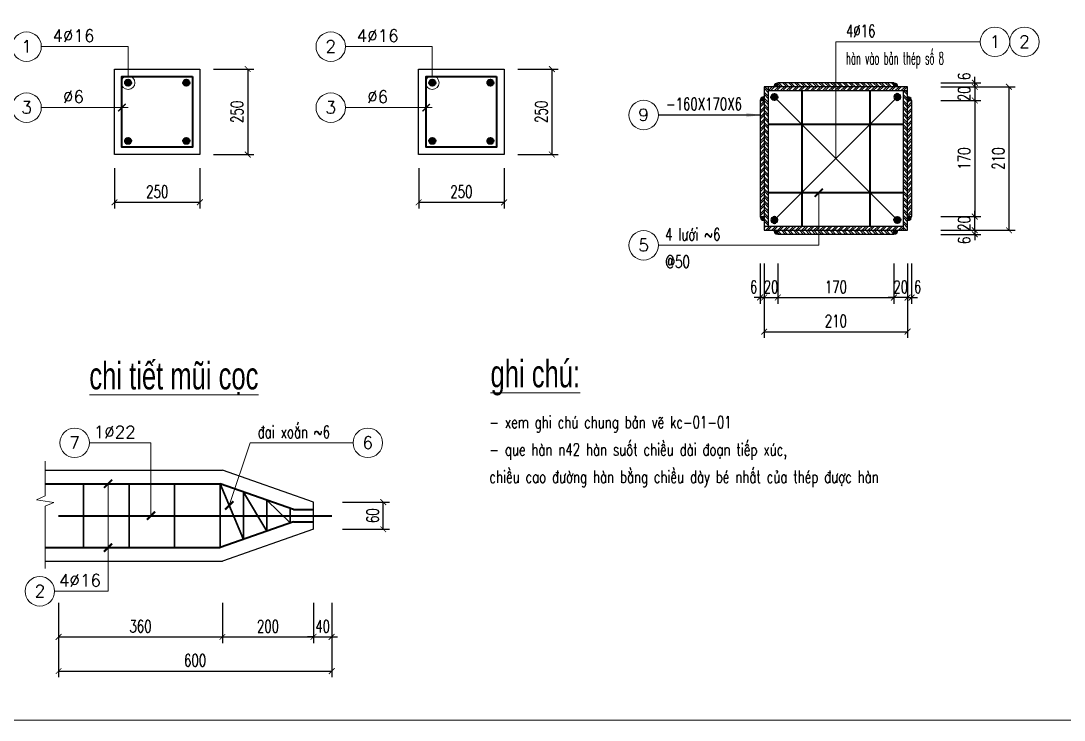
# Model space of a CAD drawing. Header units: millimetres. Extents: x 1245 to 1610, y -447 to -150.
# Drawn here: x 1321.4 to 1474.2, y -447.5 to -345.1 of the extents above; entities that cross this region are included whole.
import ezdxf
from ezdxf.enums import TextEntityAlignment as Align

# ---------------------------------------------------------------- set-up
doc = ezdxf.new("R2010")
doc.units = ezdxf.units.MM
doc.header["$MEASUREMENT"] = 0
doc.header["$PDMODE"] = 3
for name, color, linetype, lineweight in [('KCVN-CAT', 30, 'Continuous', 35), ('KCVN-DIM', 251, 'Continuous', 13), ('KCVN-HATCH', 251, 'Continuous', 9), ('KCVN-MANH', 252, 'Continuous', 15), ('KCVN-TEXT', 60, 'Continuous', 20), ('KCVN-THAY', 7, 'Continuous', 25), ('KCVN-THEP', 3, 'Continuous', 40)]:
    doc.layers.add(name, color=color, linetype=linetype, lineweight=lineweight)
doc.layers.add('KCVN-TEMP', color=87, linetype='Continuous', lineweight=9, plot=False)
doc.styles.add('KCVN-COMM', font='vnsimli.shx', dxfattribs={"width": 0.7, "height": 1.8})
doc.styles.add('KCVN-LEADER', font='vnromadi.shx', dxfattribs={"width": 0.7, "height": 4})
doc.dimstyles.new('D10', dxfattribs={"dimtxt": 1.8, "dimasz": 0.85, "dimexe": 0.9, "dimexo": 0, "dimgap": 0.66, "dimtad": 1, "dimdec": 0, "dimlfac": 10, "dimdsep": 46, "dimtxsty": 'KCVN-COMM', "dimblk1": 'ARCHTICK', "dimblk2": 'ARCHTICK', "dimsah": 1, "dimcen": 1.8, "dimclrd": 256, "dimclre": 256, "dimclrt": 60, "dimadec": 0, "dimazin": 0, "dimtfac": 1, "dimtdec": 0, "dimtix": 1, "dimtmove": 2, "dimatfit": 3, "dimfxl": 1.25, "dimtolj": 1, "dimtzin": 0, "dimarcsym": 0})
doc.dimstyles.new('D15', dxfattribs={"dimtxt": 1.8, "dimasz": 0.85, "dimexe": 0.9, "dimexo": 0, "dimgap": 0.66, "dimtad": 1, "dimdec": 0, "dimlfac": 15, "dimdsep": 46, "dimtxsty": 'KCVN-COMM', "dimblk1": 'ARCHTICK', "dimblk2": 'ARCHTICK', "dimsah": 1, "dimcen": 1.8, "dimclrd": 256, "dimclre": 256, "dimclrt": 60, "dimadec": 0, "dimazin": 0, "dimtfac": 1, "dimtdec": 0, "dimtix": 1, "dimtmove": 2, "dimatfit": 3, "dimfxl": 1.25, "dimtolj": 1, "dimtzin": 0, "dimarcsym": 0})
doc.dimstyles.new('D20', dxfattribs={"dimtxt": 1.8, "dimasz": 0.85, "dimexe": 0.9, "dimexo": 0, "dimgap": 0.66, "dimtad": 1, "dimdec": 0, "dimlfac": 20, "dimdsep": 46, "dimtxsty": 'KCVN-COMM', "dimblk1": 'ARCHTICK', "dimblk2": 'ARCHTICK', "dimsah": 1, "dimcen": 1.8, "dimclrd": 256, "dimclre": 256, "dimclrt": 60, "dimadec": 0, "dimazin": 0, "dimtfac": 1, "dimtdec": 0, "dimtix": 1, "dimtmove": 2, "dimatfit": 3, "dimfxl": 1.25, "dimtolj": 1, "dimtzin": 0, "dimarcsym": 0})
doc.dimstyles.new('LE', dxfattribs={"dimtxt": 2.5, "dimasz": 2, "dimexe": 1.25, "dimexo": 0, "dimgap": 0.66, "dimtad": 1, "dimdec": 0, "dimdsep": 46, "dimtxsty": 'KCVN-COMM', "dimblk1": 'ARCHTICK', "dimblk2": 'ARCHTICK', "dimsah": 1, "dimcen": 2.5, "dimclrd": 256, "dimclre": 256, "dimclrt": 60, "dimadec": 0, "dimazin": 0, "dimtfac": 1, "dimtdec": 0, "dimtix": 1, "dimtmove": 2, "dimatfit": 3, "dimfxl": 1.25, "dimtolj": 1, "dimtzin": 0, "dimarcsym": 0})
pattern_1 = [(45, (30.5655, 25.0472), (-0.44194174, 0.44194174), []), (45, (30.5655, 25.3597), (-0.44194174, 0.44194174), [])]
pattern_2 = [(135, (30.5655, 25.0472), (-0.44194174, -0.44194174), []), (135, (30.253, 25.0472), (-0.44194174, -0.44194174), [])]

# ---------------------------------------------------------------- blocks, each defined once
blk = doc.blocks.new('SNode')
at = {"layer": 'KCVN-THEP'}
blk.add_hatch(color=256, dxfattribs=at).paths.add_polyline_path([(0.45, 0, 1), (-0.45, 0, 1)])
blk.add_circle((0, 0), 0.45, dxfattribs=at)
blk = doc.blocks.new('_ARCHTICK')
at = {"color": 0, "linetype": 'ByBlock', "const_width": 0.15}
blk.add_lwpolyline([(-0.5, -0.5), (0.5, 0.5)], dxfattribs=at)
blk = doc.blocks.new('*D37')
at = {"layer": 'DEFPOINTS', "color": 0, "transparency": 16777216}
for p in [(1335.13, -366.67), (1347.64, -366.67), (1347.64, -371.67)]:
    blk.add_point(p, dxfattribs=at)
at = {"layer": 'KCVN-DIM', "lineweight": -2, "transparency": 16777216}
for p, q in [((1335.13, -366.67), (1335.13, -372.57)), ((1347.64, -366.67), (1347.64, -372.57)), ((1335.13, -371.67), (1347.64, -371.67))]:
    blk.add_line(p, q, dxfattribs=at)
at = {"layer": 'KCVN-DIM', "lineweight": -2, "transparency": 16777216, "xscale": 0.85, "yscale": 0.85, "zscale": 0.85, "rotation": 180}
blk.add_blockref('_ARCHTICK', (1335.13, -371.67), dxfattribs=at)
at = {"layer": 'KCVN-DIM', "lineweight": -2, "transparency": 16777216, "xscale": 0.85, "yscale": 0.85, "zscale": 0.85}
blk.add_blockref('_ARCHTICK', (1347.64, -371.67), dxfattribs=at)
at = {"layer": 'KCVN-DIM', "color": 60, "transparency": 16777216, "insert": (1341.39, -370.11), "char_height": 1.8, "attachment_point": 5, "style": 'KCVN-COMM'}
blk.add_mtext('\\A1;250', dxfattribs=at)
blk = doc.blocks.new('*D38')
at = {"layer": 'DEFPOINTS', "color": 0, "transparency": 16777216}
for p in [(1349.64, -352.16), (1349.64, -364.67), (1354.64, -364.67)]:
    blk.add_point(p, dxfattribs=at)
at = {"layer": 'KCVN-DIM', "lineweight": -2, "transparency": 16777216}
for p, q in [((1349.64, -352.16), (1355.54, -352.16)), ((1354.64, -352.16), (1354.64, -364.67)), ((1349.64, -364.67), (1355.54, -364.67))]:
    blk.add_line(p, q, dxfattribs=at)
at = {"layer": 'KCVN-DIM', "lineweight": -2, "transparency": 16777216, "xscale": 0.85, "yscale": 0.85, "zscale": 0.85}
for p, rotation in [((1354.64, -352.16), 90), ((1354.64, -364.67), 270)]:
    blk.add_blockref('_ARCHTICK', p, dxfattribs=dict(at, rotation=rotation))
at = {"layer": 'KCVN-DIM', "color": 60, "transparency": 16777216, "insert": (1353.08, -358.42), "char_height": 1.8, "attachment_point": 5, "rotation": 90, "style": 'KCVN-COMM'}
blk.add_mtext('\\A1;250', dxfattribs=at)
blk = doc.blocks.new('*D39')
at = {"layer": 'DEFPOINTS', "color": 0, "transparency": 16777216}
for p in [(1379.68, -366.67), (1392.19, -366.67), (1392.19, -371.67)]:
    blk.add_point(p, dxfattribs=at)
at = {"layer": 'KCVN-DIM', "lineweight": -2, "transparency": 16777216}
for p, q in [((1379.68, -366.67), (1379.68, -372.57)), ((1392.19, -366.67), (1392.19, -372.57)), ((1379.68, -371.67), (1392.19, -371.67))]:
    blk.add_line(p, q, dxfattribs=at)
at = {"layer": 'KCVN-DIM', "lineweight": -2, "transparency": 16777216, "xscale": 0.85, "yscale": 0.85, "zscale": 0.85, "rotation": 180}
blk.add_blockref('_ARCHTICK', (1379.68, -371.67), dxfattribs=at)
at = {"layer": 'KCVN-DIM', "lineweight": -2, "transparency": 16777216, "xscale": 0.85, "yscale": 0.85, "zscale": 0.85}
blk.add_blockref('_ARCHTICK', (1392.19, -371.67), dxfattribs=at)
at = {"layer": 'KCVN-DIM', "color": 60, "transparency": 16777216, "insert": (1385.94, -370.11), "char_height": 1.8, "attachment_point": 5, "style": 'KCVN-COMM'}
blk.add_mtext('\\A1;250', dxfattribs=at)
blk = doc.blocks.new('*D40')
at = {"layer": 'DEFPOINTS', "color": 0, "transparency": 16777216}
for p in [(1394.19, -352.16), (1394.19, -364.67), (1399.19, -364.67)]:
    blk.add_point(p, dxfattribs=at)
at = {"layer": 'KCVN-DIM', "lineweight": -2, "transparency": 16777216}
for p, q in [((1394.19, -352.16), (1400.09, -352.16)), ((1399.19, -352.16), (1399.19, -364.67)), ((1394.19, -364.67), (1400.09, -364.67))]:
    blk.add_line(p, q, dxfattribs=at)
at = {"layer": 'KCVN-DIM', "lineweight": -2, "transparency": 16777216, "xscale": 0.85, "yscale": 0.85, "zscale": 0.85}
for p, rotation in [((1399.19, -352.16), 90), ((1399.19, -364.67), 270)]:
    blk.add_blockref('_ARCHTICK', p, dxfattribs=dict(at, rotation=rotation))
at = {"layer": 'KCVN-DIM', "color": 60, "transparency": 16777216, "insert": (1397.63, -358.42), "char_height": 1.8, "attachment_point": 5, "rotation": 90, "style": 'KCVN-COMM'}
blk.add_mtext('\\A1;250', dxfattribs=at)
blk = doc.blocks.new('*D60')
at = {"layer": 'DEFPOINTS', "color": 0, "transparency": 16777216}
for p in [(1429.68, -380.61), (1430.28, -380.61), (1430.28, -385.61)]:
    blk.add_point(p, dxfattribs=at)
at = {"layer": 'KCVN-DIM', "lineweight": -2, "transparency": 16777216}
for p, q in [((1429.68, -380.61), (1429.68, -386.51)), ((1430.28, -380.61), (1430.28, -386.51)), ((1429.68, -385.61), (1428.83, -385.61)), ((1429.68, -385.61), (1430.28, -385.61)), ((1430.28, -385.61), (1431.13, -385.61))]:
    blk.add_line(p, q, dxfattribs=at)
at = {"layer": 'KCVN-DIM', "lineweight": -2, "transparency": 16777216, "xscale": 0.85, "yscale": 0.85, "zscale": 0.85}
blk.add_blockref('_ARCHTICK', (1429.68, -385.61), dxfattribs=at)
at = {"layer": 'KCVN-DIM', "lineweight": -2, "transparency": 16777216, "xscale": 0.85, "yscale": 0.85, "zscale": 0.85, "rotation": 180}
blk.add_blockref('_ARCHTICK', (1430.28, -385.61), dxfattribs=at)
at = {"layer": 'KCVN-DIM', "color": 60, "transparency": 16777216, "insert": (1428.74, -384.05), "char_height": 1.8, "attachment_point": 5, "style": 'KCVN-COMM'}
blk.add_mtext('\\A1;6', dxfattribs=at)
blk = doc.blocks.new('*D61')
at = {"layer": 'DEFPOINTS', "color": 0, "transparency": 16777216}
for p in [(1432.28, -380.61), (1449.28, -380.61), (1449.28, -385.61)]:
    blk.add_point(p, dxfattribs=at)
at = {"layer": 'KCVN-DIM', "lineweight": -2, "transparency": 16777216}
for p, q in [((1432.28, -380.61), (1432.28, -386.51)), ((1449.28, -380.61), (1449.28, -386.51)), ((1432.28, -385.61), (1449.28, -385.61))]:
    blk.add_line(p, q, dxfattribs=at)
at = {"layer": 'KCVN-DIM', "lineweight": -2, "transparency": 16777216, "xscale": 0.85, "yscale": 0.85, "zscale": 0.85, "rotation": 180}
blk.add_blockref('_ARCHTICK', (1432.28, -385.61), dxfattribs=at)
at = {"layer": 'KCVN-DIM', "lineweight": -2, "transparency": 16777216, "xscale": 0.85, "yscale": 0.85, "zscale": 0.85}
blk.add_blockref('_ARCHTICK', (1449.28, -385.61), dxfattribs=at)
at = {"layer": 'KCVN-DIM', "color": 60, "transparency": 16777216, "insert": (1440.78, -384.05), "char_height": 1.8, "attachment_point": 5, "style": 'KCVN-COMM'}
blk.add_mtext('\\A1;170', dxfattribs=at)
blk = doc.blocks.new('*D62')
at = {"layer": 'DEFPOINTS', "color": 0, "transparency": 16777216}
for p in [(1451.28, -380.61), (1451.88, -380.61), (1451.88, -385.61)]:
    blk.add_point(p, dxfattribs=at)
at = {"layer": 'KCVN-DIM', "lineweight": -2, "transparency": 16777216}
for p, q in [((1451.28, -380.61), (1451.28, -386.51)), ((1451.88, -380.61), (1451.88, -386.51)), ((1451.28, -385.61), (1450.43, -385.61)), ((1451.28, -385.61), (1451.88, -385.61)), ((1451.88, -385.61), (1452.73, -385.61))]:
    blk.add_line(p, q, dxfattribs=at)
at = {"layer": 'KCVN-DIM', "lineweight": -2, "transparency": 16777216, "xscale": 0.85, "yscale": 0.85, "zscale": 0.85}
blk.add_blockref('_ARCHTICK', (1451.28, -385.61), dxfattribs=at)
at = {"layer": 'KCVN-DIM', "lineweight": -2, "transparency": 16777216, "xscale": 0.85, "yscale": 0.85, "zscale": 0.85, "rotation": 180}
blk.add_blockref('_ARCHTICK', (1451.88, -385.61), dxfattribs=at)
at = {"layer": 'KCVN-DIM', "color": 60, "transparency": 16777216, "insert": (1452.77, -384.05), "char_height": 1.8, "attachment_point": 5, "style": 'KCVN-COMM'}
blk.add_mtext('\\A1;6', dxfattribs=at)
blk = doc.blocks.new('*D63')
at = {"layer": 'DEFPOINTS', "color": 0, "transparency": 16777216}
for p in [(1430.28, -380.61), (1432.28, -380.61), (1432.28, -385.61)]:
    blk.add_point(p, dxfattribs=at)
at = {"layer": 'KCVN-DIM', "lineweight": -2, "transparency": 16777216}
for p, q in [((1430.28, -380.61), (1430.28, -386.51)), ((1432.28, -380.61), (1432.28, -386.51)), ((1430.28, -385.61), (1429.43, -385.61)), ((1430.28, -385.61), (1432.28, -385.61)), ((1432.28, -385.61), (1433.13, -385.61))]:
    blk.add_line(p, q, dxfattribs=at)
at = {"layer": 'KCVN-DIM', "lineweight": -2, "transparency": 16777216, "xscale": 0.85, "yscale": 0.85, "zscale": 0.85}
blk.add_blockref('_ARCHTICK', (1430.28, -385.61), dxfattribs=at)
at = {"layer": 'KCVN-DIM', "lineweight": -2, "transparency": 16777216, "xscale": 0.85, "yscale": 0.85, "zscale": 0.85, "rotation": 180}
blk.add_blockref('_ARCHTICK', (1432.28, -385.61), dxfattribs=at)
at = {"layer": 'KCVN-DIM', "color": 60, "transparency": 16777216, "insert": (1431.28, -384.05), "char_height": 1.8, "attachment_point": 5, "style": 'KCVN-COMM'}
blk.add_mtext('\\A1;20', dxfattribs=at)
blk = doc.blocks.new('*D64')
at = {"layer": 'DEFPOINTS', "color": 0, "transparency": 16777216}
for p in [(1449.28, -380.61), (1451.28, -380.61), (1449.28, -385.61)]:
    blk.add_point(p, dxfattribs=at)
at = {"layer": 'KCVN-DIM', "lineweight": -2, "transparency": 16777216}
for p, q in [((1449.28, -380.61), (1449.28, -386.51)), ((1451.28, -380.61), (1451.28, -386.51)), ((1449.28, -385.61), (1448.43, -385.61)), ((1451.28, -385.61), (1449.28, -385.61)), ((1451.28, -385.61), (1452.13, -385.61))]:
    blk.add_line(p, q, dxfattribs=at)
at = {"layer": 'KCVN-DIM', "lineweight": -2, "transparency": 16777216, "xscale": 0.85, "yscale": 0.85, "zscale": 0.85}
blk.add_blockref('_ARCHTICK', (1449.28, -385.61), dxfattribs=at)
at = {"layer": 'KCVN-DIM', "lineweight": -2, "transparency": 16777216, "xscale": 0.85, "yscale": 0.85, "zscale": 0.85, "rotation": 180}
blk.add_blockref('_ARCHTICK', (1451.28, -385.61), dxfattribs=at)
at = {"layer": 'KCVN-DIM', "color": 60, "transparency": 16777216, "insert": (1450.28, -384.05), "char_height": 1.8, "attachment_point": 5, "style": 'KCVN-COMM'}
blk.add_mtext('\\A1;20', dxfattribs=at)
blk = doc.blocks.new('*D65')
at = {"layer": 'DEFPOINTS', "color": 0, "transparency": 16777216}
for p in [(1430.28, -385.61), (1451.28, -385.61), (1451.28, -390.61)]:
    blk.add_point(p, dxfattribs=at)
at = {"layer": 'KCVN-DIM', "lineweight": -2, "transparency": 16777216}
for p, q in [((1430.28, -385.61), (1430.28, -391.51)), ((1451.28, -385.61), (1451.28, -391.51)), ((1430.28, -390.61), (1451.28, -390.61))]:
    blk.add_line(p, q, dxfattribs=at)
at = {"layer": 'KCVN-DIM', "lineweight": -2, "transparency": 16777216, "xscale": 0.85, "yscale": 0.85, "zscale": 0.85, "rotation": 180}
blk.add_blockref('_ARCHTICK', (1430.28, -390.61), dxfattribs=at)
at = {"layer": 'KCVN-DIM', "lineweight": -2, "transparency": 16777216, "xscale": 0.85, "yscale": 0.85, "zscale": 0.85}
blk.add_blockref('_ARCHTICK', (1451.28, -390.61), dxfattribs=at)
at = {"layer": 'KCVN-DIM', "color": 60, "transparency": 16777216, "insert": (1440.78, -389.05), "char_height": 1.8, "attachment_point": 5, "style": 'KCVN-COMM'}
blk.add_mtext('\\A1;210', dxfattribs=at)
blk = doc.blocks.new('*D66')
at = {"layer": 'DEFPOINTS', "color": 0, "transparency": 16777216}
for p in [(1456.13, -354.16), (1456.13, -354.76), (1461.13, -354.76)]:
    blk.add_point(p, dxfattribs=at)
at = {"layer": 'KCVN-DIM', "lineweight": -2, "transparency": 16777216}
for p, q in [((1456.13, -354.16), (1462.03, -354.16)), ((1461.13, -354.16), (1461.13, -353.31)), ((1461.13, -354.16), (1461.13, -354.76)), ((1456.13, -354.76), (1462.03, -354.76)), ((1461.13, -354.76), (1461.13, -355.61))]:
    blk.add_line(p, q, dxfattribs=at)
at = {"layer": 'KCVN-DIM', "lineweight": -2, "transparency": 16777216, "xscale": 0.85, "yscale": 0.85, "zscale": 0.85}
for p, rotation in [((1461.13, -354.16), 270), ((1461.13, -354.76), 90)]:
    blk.add_blockref('_ARCHTICK', p, dxfattribs=dict(at, rotation=rotation))
at = {"layer": 'KCVN-DIM', "color": 60, "transparency": 16777216, "insert": (1459.57, -353.22), "char_height": 1.8, "attachment_point": 5, "rotation": 90, "style": 'KCVN-COMM'}
blk.add_mtext('\\A1;6', dxfattribs=at)
blk = doc.blocks.new('*D67')
at = {"layer": 'DEFPOINTS', "color": 0, "transparency": 16777216}
for p in [(1456.13, -356.76), (1456.13, -373.76), (1461.13, -373.76)]:
    blk.add_point(p, dxfattribs=at)
at = {"layer": 'KCVN-DIM', "lineweight": -2, "transparency": 16777216}
for p, q in [((1456.13, -356.76), (1462.03, -356.76)), ((1461.13, -356.76), (1461.13, -373.76)), ((1456.13, -373.76), (1462.03, -373.76))]:
    blk.add_line(p, q, dxfattribs=at)
at = {"layer": 'KCVN-DIM', "lineweight": -2, "transparency": 16777216, "xscale": 0.85, "yscale": 0.85, "zscale": 0.85}
for p, rotation in [((1461.13, -356.76), 90), ((1461.13, -373.76), 270)]:
    blk.add_blockref('_ARCHTICK', p, dxfattribs=dict(at, rotation=rotation))
at = {"layer": 'KCVN-DIM', "color": 60, "transparency": 16777216, "insert": (1459.57, -365.26), "char_height": 1.8, "attachment_point": 5, "rotation": 90, "style": 'KCVN-COMM'}
blk.add_mtext('\\A1;170', dxfattribs=at)
blk = doc.blocks.new('*D68')
at = {"layer": 'DEFPOINTS', "color": 0, "transparency": 16777216}
for p in [(1456.13, -375.76), (1456.13, -376.36), (1461.13, -376.36)]:
    blk.add_point(p, dxfattribs=at)
at = {"layer": 'KCVN-DIM', "lineweight": -2, "transparency": 16777216}
for p, q in [((1456.13, -375.76), (1462.03, -375.76)), ((1461.13, -375.76), (1461.13, -374.91)), ((1461.13, -375.76), (1461.13, -376.36)), ((1456.13, -376.36), (1462.03, -376.36)), ((1461.13, -376.36), (1461.13, -377.21))]:
    blk.add_line(p, q, dxfattribs=at)
at = {"layer": 'KCVN-DIM', "lineweight": -2, "transparency": 16777216, "xscale": 0.85, "yscale": 0.85, "zscale": 0.85}
for p, rotation in [((1461.13, -375.76), 270), ((1461.13, -376.36), 90)]:
    blk.add_blockref('_ARCHTICK', p, dxfattribs=dict(at, rotation=rotation))
at = {"layer": 'KCVN-DIM', "color": 60, "transparency": 16777216, "insert": (1459.57, -377.25), "char_height": 1.8, "attachment_point": 5, "rotation": 90, "style": 'KCVN-COMM'}
blk.add_mtext('\\A1;6', dxfattribs=at)
blk = doc.blocks.new('*D69')
at = {"layer": 'DEFPOINTS', "color": 0, "transparency": 16777216}
for p in [(1456.13, -354.76), (1456.13, -356.76), (1461.13, -356.76)]:
    blk.add_point(p, dxfattribs=at)
at = {"layer": 'KCVN-DIM', "lineweight": -2, "transparency": 16777216}
for p, q in [((1461.13, -354.76), (1461.13, -353.91)), ((1456.13, -354.76), (1462.03, -354.76)), ((1461.13, -354.76), (1461.13, -356.76)), ((1456.13, -356.76), (1462.03, -356.76)), ((1461.13, -356.76), (1461.13, -357.61))]:
    blk.add_line(p, q, dxfattribs=at)
at = {"layer": 'KCVN-DIM', "lineweight": -2, "transparency": 16777216, "xscale": 0.85, "yscale": 0.85, "zscale": 0.85}
for p, rotation in [((1461.13, -354.76), 270), ((1461.13, -356.76), 90)]:
    blk.add_blockref('_ARCHTICK', p, dxfattribs=dict(at, rotation=rotation))
at = {"layer": 'KCVN-DIM', "color": 60, "transparency": 16777216, "insert": (1459.57, -355.76), "char_height": 1.8, "attachment_point": 5, "rotation": 90, "style": 'KCVN-COMM'}
blk.add_mtext('\\A1;20', dxfattribs=at)
blk = doc.blocks.new('*D70')
at = {"layer": 'DEFPOINTS', "color": 0, "transparency": 16777216}
for p in [(1456.13, -373.76), (1461.13, -373.76), (1456.13, -375.76)]:
    blk.add_point(p, dxfattribs=at)
at = {"layer": 'KCVN-DIM', "lineweight": -2, "transparency": 16777216}
for p, q in [((1456.13, -373.76), (1462.03, -373.76)), ((1461.13, -373.76), (1461.13, -372.91)), ((1461.13, -375.76), (1461.13, -373.76)), ((1456.13, -375.76), (1462.03, -375.76)), ((1461.13, -375.76), (1461.13, -376.61))]:
    blk.add_line(p, q, dxfattribs=at)
at = {"layer": 'KCVN-DIM', "lineweight": -2, "transparency": 16777216, "xscale": 0.85, "yscale": 0.85, "zscale": 0.85}
for p, rotation in [((1461.13, -373.76), 270), ((1461.13, -375.76), 90)]:
    blk.add_blockref('_ARCHTICK', p, dxfattribs=dict(at, rotation=rotation))
at = {"layer": 'KCVN-DIM', "color": 60, "transparency": 16777216, "insert": (1459.57, -374.76), "char_height": 1.8, "attachment_point": 5, "rotation": 90, "style": 'KCVN-COMM'}
blk.add_mtext('\\A1;20', dxfattribs=at)
blk = doc.blocks.new('*D71')
at = {"layer": 'DEFPOINTS', "color": 0, "transparency": 16777216}
for p in [(1461.13, -354.76), (1461.13, -375.76), (1466.13, -375.76)]:
    blk.add_point(p, dxfattribs=at)
at = {"layer": 'KCVN-DIM', "lineweight": -2, "transparency": 16777216}
for p, q in [((1461.13, -354.76), (1467.03, -354.76)), ((1466.13, -354.76), (1466.13, -375.76)), ((1461.13, -375.76), (1467.03, -375.76))]:
    blk.add_line(p, q, dxfattribs=at)
at = {"layer": 'KCVN-DIM', "lineweight": -2, "transparency": 16777216, "xscale": 0.85, "yscale": 0.85, "zscale": 0.85}
for p, rotation in [((1466.13, -354.76), 90), ((1466.13, -375.76), 270)]:
    blk.add_blockref('_ARCHTICK', p, dxfattribs=dict(at, rotation=rotation))
at = {"layer": 'KCVN-DIM', "color": 60, "transparency": 16777216, "insert": (1464.57, -365.26), "char_height": 1.8, "attachment_point": 5, "rotation": 90, "style": 'KCVN-COMM'}
blk.add_mtext('\\A1;210', dxfattribs=at)
blk = doc.blocks.new('*D72')
at = {"layer": 'DEFPOINTS', "color": 0, "transparency": 16777216}
for p in [(1326.94, -430.3), (1350.94, -430.3), (1350.94, -435.3)]:
    blk.add_point(p, dxfattribs=at)
at = {"layer": 'KCVN-DIM', "lineweight": -2, "transparency": 16777216}
for p, q in [((1326.94, -430.3), (1326.94, -436.2)), ((1350.94, -430.3), (1350.94, -436.2)), ((1326.94, -435.3), (1350.94, -435.3))]:
    blk.add_line(p, q, dxfattribs=at)
at = {"layer": 'KCVN-DIM', "lineweight": -2, "transparency": 16777216, "xscale": 0.85, "yscale": 0.85, "zscale": 0.85, "rotation": 180}
blk.add_blockref('_ARCHTICK', (1326.94, -435.3), dxfattribs=at)
at = {"layer": 'KCVN-DIM', "lineweight": -2, "transparency": 16777216, "xscale": 0.85, "yscale": 0.85, "zscale": 0.85}
blk.add_blockref('_ARCHTICK', (1350.94, -435.3), dxfattribs=at)
at = {"layer": 'KCVN-DIM', "color": 60, "transparency": 16777216, "insert": (1338.94, -433.74), "char_height": 1.8, "attachment_point": 5, "style": 'KCVN-COMM'}
blk.add_mtext('\\A1;360', dxfattribs=at)
blk = doc.blocks.new('*D73')
at = {"layer": 'DEFPOINTS', "color": 0, "transparency": 16777216}
for p in [(1350.94, -430.3), (1364.27, -430.3), (1364.27, -435.3)]:
    blk.add_point(p, dxfattribs=at)
at = {"layer": 'KCVN-DIM', "lineweight": -2, "transparency": 16777216}
for p, q in [((1350.94, -430.3), (1350.94, -436.2)), ((1364.27, -430.3), (1364.27, -436.2)), ((1350.94, -435.3), (1364.27, -435.3))]:
    blk.add_line(p, q, dxfattribs=at)
at = {"layer": 'KCVN-DIM', "lineweight": -2, "transparency": 16777216, "xscale": 0.85, "yscale": 0.85, "zscale": 0.85, "rotation": 180}
blk.add_blockref('_ARCHTICK', (1350.94, -435.3), dxfattribs=at)
at = {"layer": 'KCVN-DIM', "lineweight": -2, "transparency": 16777216, "xscale": 0.85, "yscale": 0.85, "zscale": 0.85}
blk.add_blockref('_ARCHTICK', (1364.27, -435.3), dxfattribs=at)
at = {"layer": 'KCVN-DIM', "color": 60, "transparency": 16777216, "insert": (1357.61, -433.74), "char_height": 1.8, "attachment_point": 5, "style": 'KCVN-COMM'}
blk.add_mtext('\\A1;200', dxfattribs=at)
blk = doc.blocks.new('*D74')
at = {"layer": 'DEFPOINTS', "color": 0, "transparency": 16777216}
for p in [(1364.27, -430.3), (1366.94, -430.3), (1366.94, -435.3)]:
    blk.add_point(p, dxfattribs=at)
at = {"layer": 'KCVN-DIM', "lineweight": -2, "transparency": 16777216}
for p, q in [((1364.27, -430.3), (1364.27, -436.2)), ((1366.94, -430.3), (1366.94, -436.2)), ((1364.27, -435.3), (1363.42, -435.3)), ((1364.27, -435.3), (1366.94, -435.3)), ((1366.94, -435.3), (1367.79, -435.3))]:
    blk.add_line(p, q, dxfattribs=at)
at = {"layer": 'KCVN-DIM', "lineweight": -2, "transparency": 16777216, "xscale": 0.85, "yscale": 0.85, "zscale": 0.85}
blk.add_blockref('_ARCHTICK', (1364.27, -435.3), dxfattribs=at)
at = {"layer": 'KCVN-DIM', "lineweight": -2, "transparency": 16777216, "xscale": 0.85, "yscale": 0.85, "zscale": 0.85, "rotation": 180}
blk.add_blockref('_ARCHTICK', (1366.94, -435.3), dxfattribs=at)
at = {"layer": 'KCVN-DIM', "color": 60, "transparency": 16777216, "insert": (1365.61, -433.74), "char_height": 1.8, "attachment_point": 5, "style": 'KCVN-COMM'}
blk.add_mtext('\\A1;40', dxfattribs=at)
blk = doc.blocks.new('*D75')
at = {"layer": 'DEFPOINTS', "color": 0, "transparency": 16777216}
for p in [(1326.94, -435.3), (1366.94, -435.3), (1366.94, -440.3)]:
    blk.add_point(p, dxfattribs=at)
at = {"layer": 'KCVN-DIM', "lineweight": -2, "transparency": 16777216}
for p, q in [((1326.94, -435.3), (1326.94, -441.2)), ((1366.94, -435.3), (1366.94, -441.2)), ((1326.94, -440.3), (1366.94, -440.3))]:
    blk.add_line(p, q, dxfattribs=at)
at = {"layer": 'KCVN-DIM', "lineweight": -2, "transparency": 16777216, "xscale": 0.85, "yscale": 0.85, "zscale": 0.85, "rotation": 180}
blk.add_blockref('_ARCHTICK', (1326.94, -440.3), dxfattribs=at)
at = {"layer": 'KCVN-DIM', "lineweight": -2, "transparency": 16777216, "xscale": 0.85, "yscale": 0.85, "zscale": 0.85}
blk.add_blockref('_ARCHTICK', (1366.94, -440.3), dxfattribs=at)
at = {"layer": 'KCVN-DIM', "color": 60, "transparency": 16777216, "insert": (1346.94, -438.74), "char_height": 1.8, "attachment_point": 5, "style": 'KCVN-COMM'}
blk.add_mtext('\\A1;600', dxfattribs=at)
blk = doc.blocks.new('*D76')
at = {"layer": 'DEFPOINTS', "color": 0, "transparency": 16777216}
for p in [(1368.51, -415.55), (1374.49, -415.55), (1368.51, -419.54)]:
    blk.add_point(p, dxfattribs=at)
at = {"layer": 'KCVN-DIM', "lineweight": -2, "transparency": 16777216}
for p, q in [((1368.51, -415.55), (1375.39, -415.55)), ((1374.49, -419.54), (1374.49, -415.55)), ((1368.51, -419.54), (1375.39, -419.54))]:
    blk.add_line(p, q, dxfattribs=at)
at = {"layer": 'KCVN-DIM', "lineweight": -2, "transparency": 16777216, "xscale": 0.85, "yscale": 0.85, "zscale": 0.85}
for p, rotation in [((1374.49, -415.55), 90), ((1374.49, -419.54), 270)]:
    blk.add_blockref('_ARCHTICK', p, dxfattribs=dict(at, rotation=rotation))
at = {"layer": 'KCVN-DIM', "color": 60, "transparency": 16777216, "insert": (1372.93, -417.55), "char_height": 1.8, "attachment_point": 5, "rotation": 90, "style": 'KCVN-COMM'}
blk.add_mtext('\\A1;60', dxfattribs=at)

msp = doc.modelspace()

# ---------------------------------------------------------------- hatches: boundary and pattern name
at = {"layer": 'KCVN-HATCH'}
h = msp.add_hatch(dxfattribs=at)
h.set_pattern_fill('ANSI31', color=256, style=0)
h.set_pattern_definition([(225, (1050.47238, 1036.98108), (-0.088388348, 0.088388348), [])])
h.paths.add_polyline_path([(1431.678, -354.758, -0.4142136), (1432.278, -354.158), (1432.278, -354.758)])
h = msp.add_hatch(dxfattribs=at)
h.set_pattern_fill('STEEL', color=256, scale=5, angle=90, style=0)
h.set_pattern_definition(pattern_2)
h.paths.add_polyline_path([(1432.278, -354.158), (1432.278, -354.758), (1438.278, -354.758), (1438.278, -354.158)])
h.paths.add_polyline_path([(1438.278, -354.158), (1438.278, -354.758), (1449.278, -354.758), (1449.278, -354.158)])
h = msp.add_hatch(dxfattribs=at)
h.set_pattern_fill('ANSI31', color=256, style=0)
h.set_pattern_definition([(315, (1831.08271, 1036.98108), (0.088388348, 0.088388348), [])])
h.paths.add_polyline_path([(1449.878, -354.758, 0.4142136), (1449.278, -354.158), (1449.278, -354.758)])
h = msp.add_hatch(dxfattribs=at)
h.set_pattern_fill('STEEL', color=256, scale=5, angle=90, style=0)
h.set_pattern_definition(pattern_2)
h.paths.add_polyline_path([(1430.878, -354.758), (1430.278, -354.758), (1430.278, -375.158), (1430.878, -375.158)])
h = msp.add_hatch(dxfattribs=at)
h.set_pattern_fill('STEEL', color=256, scale=5, style=0)
h.set_pattern_definition(pattern_1)
h.paths.add_polyline_path([(1438.278, -355.358), (1438.278, -354.758), (1430.878, -354.758), (1430.878, -355.358)])
h.paths.add_polyline_path([(1438.278, -354.758), (1438.278, -355.358), (1451.278, -355.358), (1451.278, -354.758)])
h = msp.add_hatch(dxfattribs=at)
h.set_pattern_fill('STEEL', color=256, scale=5, angle=90, style=0)
h.set_pattern_definition([(135, (35.5655, 25.0472), (-0.44194174, -0.44194174), []), (135, (35.253, 25.0472), (-0.44194174, -0.44194174), [])])
h.paths.add_polyline_path([(1451.278, -355.358), (1450.678, -355.358), (1450.678, -375.758), (1451.278, -375.758)])
h = msp.add_hatch(dxfattribs=at)
h.set_pattern_fill('ANSI31', color=256, style=0)
h.set_pattern_definition([(45, (38.53848, 25.04718), (-0.088388348, 0.088388348), [])])
h.paths.add_polyline_path([(1430.278, -356.758), (1430.278, -356.158, 0.4142136), (1429.678, -356.758)])
h = msp.add_hatch(dxfattribs=at)
h.set_pattern_fill('STEEL', color=256, scale=5, style=0)
h.set_pattern_definition(pattern_1)
h.paths.add_polyline_path([(1430.278, -356.758), (1429.678, -356.758), (1429.678, -373.758), (1430.278, -373.758)])
h = msp.add_hatch(dxfattribs=at)
h.set_pattern_fill('ANSI31', color=256, style=0)
h.set_pattern_definition([(135, (2843.01661, 25.04718), (0.088388348, 0.088388348), [])])
h.paths.add_polyline_path([(1451.278, -356.158, -0.4142136), (1451.878, -356.758), (1451.278, -356.758)])
h = msp.add_hatch(dxfattribs=at)
h.set_pattern_fill('STEEL', color=256, scale=5, style=0)
h.set_pattern_definition([(45, (35.5655, 25.0472), (-0.44194174, 0.44194174), []), (45, (35.5655, 25.3597), (-0.44194174, 0.44194174), [])])
h.paths.add_polyline_path([(1451.878, -356.758), (1451.278, -356.758), (1451.278, -373.758), (1451.878, -373.758)])
h = msp.add_hatch(dxfattribs=at)
h.set_pattern_fill('ANSI31', color=256, style=0)
h.set_pattern_definition([(315, (38.53848, -755.56315), (-0.088388348, -0.088388348), [])])
h.paths.add_polyline_path([(1430.278, -374.358, -0.4142136), (1429.678, -373.758), (1430.278, -373.758)])
h = msp.add_hatch(dxfattribs=at)
h.set_pattern_fill('ANSI31', color=256, style=0)
h.set_pattern_definition([(225, (2843.01661, -755.56315), (0.088388348, -0.088388348), [])])
h.paths.add_polyline_path([(1451.278, -374.358, 0.4142136), (1451.878, -373.758), (1451.278, -373.758)])
h = msp.add_hatch(dxfattribs=at)
h.set_pattern_fill('STEEL', color=256, scale=5, style=0)
h.set_pattern_definition([(45, (30.5655, 20.0472), (-0.44194174, 0.44194174), []), (45, (30.5655, 20.3597), (-0.44194174, 0.44194174), [])])
h.paths.add_polyline_path([(1438.278, -375.158), (1430.278, -375.158), (1430.278, -375.758), (1438.278, -375.758)])
h.paths.add_polyline_path([(1450.678, -375.158), (1438.278, -375.158), (1438.278, -375.758), (1450.678, -375.758)])
h = msp.add_hatch(dxfattribs=at)
h.set_pattern_fill('ANSI31', color=256, style=0)
h.set_pattern_definition([(135, (1050.47238, -1767.49705), (-0.088388348, -0.088388348), [])])
h.paths.add_polyline_path([(1431.678, -375.758, 0.4142136), (1432.278, -376.358), (1432.278, -375.758)])
h = msp.add_hatch(dxfattribs=at)
h.set_pattern_fill('STEEL', color=256, scale=5, angle=90, style=0)
h.set_pattern_definition([(135, (30.5655, 20.0472), (-0.44194174, -0.44194174), []), (135, (30.253, 20.0472), (-0.44194174, -0.44194174), [])])
h.paths.add_polyline_path([(1449.278, -375.758), (1438.278, -375.758), (1438.278, -376.358), (1449.278, -376.358)])
h.paths.add_polyline_path([(1438.278, -375.758), (1432.278, -375.758), (1432.278, -376.358), (1438.278, -376.358)])
h = msp.add_hatch(dxfattribs=at)
h.set_pattern_fill('ANSI31', color=256, style=0)
h.set_pattern_definition([(45, (1831.08271, -1767.49705), (0.088388348, -0.088388348), [])])
h.paths.add_polyline_path([(1449.878, -375.758, -0.4142136), (1449.278, -376.358), (1449.278, -375.758)])

# ---------------------------------------------------------------- linework, layer by layer
at = {"layer": 'KCVN-CAT'}
for p, q in [((1330.601, -422.218), (1330.602, -412.884)), ((1337.268, -422.218), (1337.268, -412.885)), ((1343.935, -422.218), (1343.935, -412.885)), ((1350.601, -422.219), (1350.602, -412.885)), ((1350.602, -412.885), (1354.027, -421.018)), ((1354.027, -421.018), (1354.027, -414.084)), ((1354.027, -414.084), (1357.452, -419.817)), ((1357.452, -419.817), (1357.452, -415.283)), ((1357.452, -415.283), (1360.877, -418.616)), ((1360.877, -418.616), (1360.877, -416.482))]:
    msp.add_line(p, q, dxfattribs=at)
at = {"layer": 'KCVN-DIM'}
for centre, start, end in [((1432.278, -354.758), 90, 180), ((1449.278, -354.758), 0, 90), ((1430.278, -356.758), 90, 180), ((1451.278, -356.758), 0, 90), ((1430.278, -373.758), 180, 270), ((1451.278, -373.758), 270, 0), ((1432.278, -375.758), 180, 270), ((1449.278, -375.758), 270, 0)]:
    msp.add_arc(centre, 0.6, start, end, dxfattribs=at)
at = {"layer": 'KCVN-MANH'}
for p, q in [((1431.778, -356.258), (1449.778, -374.258)), ((1431.778, -374.258), (1449.778, -356.258)), ((1351.931, -416.042), (1354.998, -406.887)), ((1354.998, -406.887), (1370.07, -406.887))]:
    msp.add_line(p, q, dxfattribs=at)
for points in [[(1440.778, -365.258), (1440.778, -348.169), (1461.916, -348.169)], [(1337.128, -353.157), (1337.128, -348.876), (1324.415, -348.876)], [(1381.677, -353.157), (1381.677, -348.876), (1368.964, -348.876)], [(1337.128, -357.806), (1324.415, -357.806)], [(1381.677, -357.806), (1368.964, -357.806)], [(1438.278, -370.258), (1438.278, -377.966), (1414.791, -377.966)], [(1340.469, -417.552), (1340.469, -406.887), (1331.45, -406.887)], [(1324.98, -409.564), (1324.98, -414.658), (1323.73, -415.215), (1326.23, -415.602), (1324.98, -416.158), (1324.98, -425.302)], [(1334.186, -412.885), (1334.186, -428.614), (1326.361, -428.614)]]:
    msp.add_lwpolyline(points, dxfattribs=at)
for points, const_width in [([(1335.688, -358.346), (1336.768, -357.266)], 0.216), ([(1380.237, -358.346), (1381.317, -357.266)], 0.216), ([(1437.678, -370.858), (1438.878, -369.658)], 0.3), ([(1333.586, -413.485), (1334.786, -412.285)], 0.3), ([(1351.331, -416.642), (1352.531, -415.442)], 0.3), ([(1339.869, -418.152), (1341.069, -416.952)], 0.3), ([(1333.586, -422.819), (1334.786, -421.619)], 0.3)]:
    msp.add_lwpolyline(points, dxfattribs=dict(at, const_width=const_width))
for centre, radius in [((1322.255, -348.876), 2.16), ((1366.804, -348.876), 2.16), ((1464.076, -348.169), 2.16), ((1468.396, -348.169), 2.16), ((1337.128, -354.157), 1), ((1381.677, -354.157), 1), ((1322.255, -357.806), 2.16), ((1366.804, -357.806), 2.16), ((1412.631, -358.888), 2.16), ((1412.631, -377.966), 2.16), ((1329.29, -406.887), 2.16), ((1372.23, -406.887), 2.16), ((1324.201, -428.614), 2.16)]:
    msp.add_circle(centre, radius, dxfattribs=at)
at = {"layer": 'KCVN-TEMP'}
msp.add_lwpolyline([(1244.576, -447.482), (1610.168, -447.482), (1610.168, -150.482), (1244.576, -150.482)], close=True, dxfattribs=at)
at = {"layer": 'KCVN-THAY'}
for p, q in [((1432.278, -354.758), (1432.278, -354.158)), ((1449.278, -354.158), (1432.278, -354.158)), ((1449.278, -354.758), (1449.278, -354.158)), ((1451.278, -354.758), (1430.278, -354.758)), ((1430.278, -354.758), (1430.278, -375.758)), ((1430.878, -354.758), (1430.878, -375.158)), ((1451.278, -355.358), (1430.878, -355.358)), ((1450.678, -375.758), (1450.678, -355.358)), ((1451.278, -375.758), (1451.278, -354.758)), ((1429.678, -356.758), (1430.278, -356.758)), ((1429.678, -356.758), (1429.678, -373.758)), ((1451.278, -356.758), (1451.878, -356.758)), ((1451.878, -356.758), (1451.878, -373.758)), ((1429.678, -373.758), (1430.278, -373.758)), ((1451.278, -373.758), (1451.878, -373.758)), ((1430.278, -375.158), (1450.678, -375.158)), ((1430.278, -375.758), (1451.278, -375.758)), ((1432.278, -376.358), (1432.278, -375.758)), ((1449.278, -376.358), (1449.278, -375.758)), ((1449.278, -376.358), (1432.278, -376.358)), ((1324.98, -410.885), (1350.942, -410.885)), ((1364.275, -415.552), (1350.942, -410.885)), ((1364.275, -419.545), (1364.275, -415.552)), ((1364.275, -419.545), (1350.942, -424.219)), ((1324.98, -424.219), (1350.942, -424.219))]:
    msp.add_line(p, q, dxfattribs=at)
for points in [[(1347.644, -352.157), (1347.644, -364.674), (1335.128, -364.674), (1335.128, -352.157)], [(1392.194, -352.157), (1392.194, -364.674), (1379.677, -364.674), (1379.677, -352.157)]]:
    msp.add_lwpolyline(points, close=True, dxfattribs=at)
at = {"layer": 'KCVN-THEP'}
for p, q in [((1435.778, -355.358), (1435.778, -375.158)), ((1445.778, -355.358), (1445.778, -375.158)), ((1450.678, -360.258), (1430.878, -360.258)), ((1450.678, -370.258), (1430.878, -370.258)), ((1324.98, -412.885), (1350.602, -412.885)), ((1361.364, -416.652), (1350.602, -412.885)), ((1361.364, -416.652), (1364.275, -416.652)), ((1326.942, -417.552), (1366.942, -417.552)), ((1361.346, -418.452), (1350.601, -422.219)), ((1361.346, -418.452), (1364.275, -418.452)), ((1324.98, -422.219), (1350.601, -422.219))]:
    msp.add_line(p, q, dxfattribs=at)
for points in [[(1346.544, -353.257), (1346.544, -363.574), (1336.228, -363.574), (1336.228, -353.257)], [(1391.094, -353.257), (1391.094, -363.574), (1380.777, -363.574), (1380.777, -353.257)]]:
    msp.add_lwpolyline(points, close=True, dxfattribs=at)

# ---------------------------------------------------------------- block references
for p in [(1337.128, -354.157), (1345.644, -354.157), (1381.677, -354.157), (1390.194, -354.157), (1431.778, -356.258), (1337.128, -362.674), (1345.644, -362.674), (1381.677, -362.674), (1390.194, -362.674)]:
    msp.add_blockref('SNode', p, dxfattribs=at)
at = {"layer": 'KCVN-THEP', "xscale": -1}
msp.add_blockref('SNode', (1449.778, -356.258), dxfattribs=at)
at = {"layer": 'KCVN-THEP', "xscale": -1, "rotation": 180}
msp.add_blockref('SNode', (1431.778, -374.258), dxfattribs=at)
at = {"layer": 'KCVN-THEP', "rotation": 180}
msp.add_blockref('SNode', (1449.778, -374.258), dxfattribs=at)

# ---------------------------------------------------------------- texts
at = {"layer": 'KCVN-TEXT', "style": 'KCVN-COMM'}
for s, p in [('4`16', (1329.127, -347.284)), ('4`16', (1373.676, -347.284)), ('1', (1322.255, -348.849)), ('2', (1366.804, -348.849)), ('1', (1464.076, -348.142)), ('2', (1468.396, -348.142)), ('%%C6', (1329.127, -356.214)), ('%%C6', (1373.676, -356.214)), ('3', (1322.255, -357.779)), ('3', (1366.804, -357.779)), ('9', (1412.631, -358.861)), ('5', (1412.631, -377.939)), ('1`22', (1335.157, -405.295)), ('7', (1329.291, -406.86)), ('6', (1372.23, -406.86)), ('4`16', (1330.068, -427.023)), ('2', (1324.202, -428.587))]:
    msp.add_text(s, height=1.8, dxfattribs=at).set_placement(p, align=Align.MIDDLE)
at = {"layer": 'KCVN-TEXT'}
for s, height, style, width, p in [('4`16', 1.8, 'KCVN-COMM', 0.7, (1442.259, -347.469)), ('hµn vµo b¶n thÐp sè 8', 1.8, 'KCVN-COMM', 0.5, (1442.259, -351.469)), ('-160X170X6', 1.8, 'KCVN-COMM', 0.7, (1415.906, -358.188)), ('4 l\xadíi ~6', 1.8, 'KCVN-COMM', 0.7, (1415.78, -377.266)), ('@50', 1.8, 'KCVN-COMM', 0.7, (1415.78, -381.266)), ('%%Ughi chó:', 4, 'KCVN-LEADER', 0.7, (1390.204, -398.757)), ('- xem ghi chó chung b¶n vÏ kc-01-01', 1.8, 'KCVN-COMM', 0.7, (1390.037, -404.757)), ('®ai xo¾n ~6', 1.8, 'KCVN-COMM', 0.7, (1356.113, -406.187)), ('- que hµn n42 hµn suèt chiÒu dµi ®o¹n tiÕp xóc,', 1.8, 'KCVN-COMM', 0.7, (1390.037, -408.757)), ('chiÒu cao ®\xadêng hµn b»ng chiÒu dµy bÐ nhÊt cña thÐp ®\xadîc hµn', 1.8, 'KCVN-COMM', 0.7, (1390.037, -412.757))]:
    msp.add_text(s, height=height, dxfattribs=dict(at, style=style, width=width)).set_placement(p)
at = {"layer": 'KCVN-TEXT', "style": 'KCVN-LEADER', "width": 0.7}
msp.add_text('%%Uchi tiÕt mòi cäc', height=4, dxfattribs=at).set_placement((1343.827, -399.064), align=Align.CENTER)

# ---------------------------------------------------------------- dimensions: what is measured, and where the dimension line sits
at = {"layer": 'KCVN-DIM'}
for base, p1, p2, angle, dimstyle, picture, middle in [((1354.644, -364.674), (1349.644, -352.157), (1349.644, -364.674), 270, 'D20', '*D38', (1353.084, -358.415)), ((1399.194, -364.674), (1394.194, -352.157), (1394.194, -364.674), 270, 'D20', '*D40', (1397.634, -358.415)), ((1461.13, -356.758), (1456.13, -354.758), (1456.13, -356.758), 270, 'D10', '*D69', (1459.57, -355.758)), ((1466.13, -375.758), (1461.13, -354.758), (1461.13, -375.758), 270, 'D10', '*D71', (1464.57, -365.258)), ((1461.13, -373.758), (1456.13, -356.758), (1456.13, -373.758), 270, 'D10', '*D67', (1459.57, -365.258)), ((1461.13, -373.758), (1456.13, -375.758), (1456.13, -373.758), 90, 'D10', '*D70', (1459.57, -374.758)), ((1449.278, -385.61), (1451.278, -380.61), (1449.278, -380.61), 180, 'D10', '*D64', (1450.278, -384.05)), ((1374.487, -415.552), (1368.513, -419.545), (1368.513, -415.552), 90, 'D15', '*D76', (1372.927, -417.548))]:
    dim = msp.add_linear_dim(base=base, p1=p1, p2=p2, angle=angle, dimstyle=dimstyle, dxfattribs=at)
    dim.commit()
    dim.dimension.update_dxf_attribs({"geometry": picture, "text_midpoint": middle})
for base, p1, p2, picture, middle in [((1461.13, -354.758), (1456.13, -354.158), (1456.13, -354.758), '*D66', (1459.57, -353.216)), ((1461.13, -376.358), (1456.13, -375.758), (1456.13, -376.358), '*D68', (1459.57, -377.251))]:
    dim = msp.add_linear_dim(base=base, p1=p1, p2=p2, angle=270, dimstyle='D10', dxfattribs=at)
    dim.commit()
    dim.dimension.update_dxf_attribs({"geometry": picture, "text_midpoint": middle, "dimtype": 160})
for base, p1, p2, dimstyle, picture, middle in [((1347.644, -371.674), (1335.128, -366.674), (1347.644, -366.674), 'D20', '*D37', (1341.386, -370.114)), ((1392.194, -371.674), (1379.677, -366.674), (1392.194, -366.674), 'D20', '*D39', (1385.936, -370.114)), ((1432.278, -385.61), (1430.278, -380.61), (1432.278, -380.61), 'D10', '*D63', (1431.278, -384.05)), ((1449.278, -385.61), (1432.278, -380.61), (1449.278, -380.61), 'D10', '*D61', (1440.778, -384.05)), ((1451.278, -390.61), (1430.278, -385.61), (1451.278, -385.61), 'D10', '*D65', (1440.778, -389.05)), ((1350.942, -435.298), (1326.942, -430.298), (1350.942, -430.298), 'D15', '*D72', (1338.942, -433.738)), ((1364.275, -435.298), (1350.942, -430.298), (1364.275, -430.298), 'D15', '*D73', (1357.608, -433.738)), ((1366.942, -435.298), (1364.275, -430.298), (1366.942, -430.298), 'D15', '*D74', (1365.608, -433.738)), ((1366.942, -440.297), (1326.942, -435.298), (1366.942, -435.298), 'D15', '*D75', (1346.942, -438.737))]:
    dim = msp.add_linear_dim(base=base, p1=p1, p2=p2, dimstyle=dimstyle, dxfattribs=at)
    dim.commit()
    dim.dimension.update_dxf_attribs({"geometry": picture, "text_midpoint": middle})
for base, p1, p2, picture, middle in [((1430.278, -385.61), (1429.678, -380.61), (1430.278, -380.61), '*D60', (1428.736, -384.05)), ((1451.878, -385.61), (1451.278, -380.61), (1451.878, -380.61), '*D62', (1452.771, -384.05))]:
    dim = msp.add_linear_dim(base=base, p1=p1, p2=p2, dimstyle='D10', dxfattribs=at)
    dim.commit()
    dim.dimension.update_dxf_attribs({"geometry": picture, "text_midpoint": middle, "dimtype": 160})

# ---------------------------------------------------------------- leaders
at = {"layer": 'KCVN-MANH'}
msp.add_leader([(1429.678, -358.888), (1414.791, -358.888)], dimstyle='LE', override={"dimgap": 0.66, "dimtad": 0}, dxfattribs=at)

doc.saveas('drawing.dxf')
